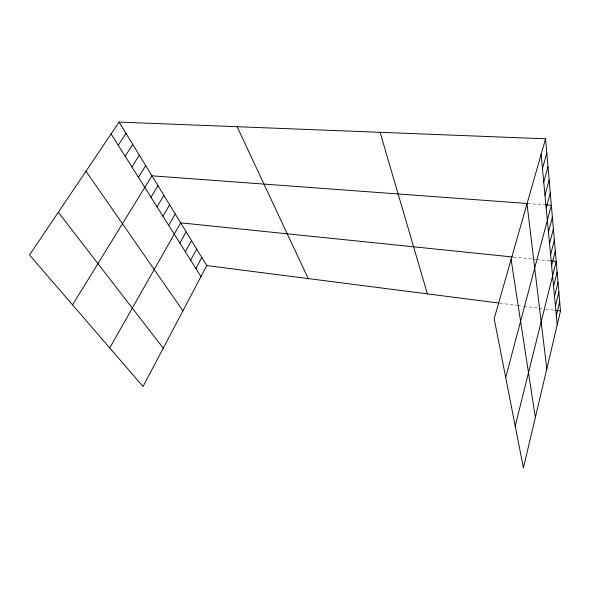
<?xml version="1.0" encoding="UTF-8"?>
<svg xmlns="http://www.w3.org/2000/svg" width="590" height="590" viewBox="0 0 590 590"><rect width="100%" height="100%" fill="white"/><g stroke="black" fill="none" stroke-linecap="round" stroke-linejoin="round"><path stroke-width="0.44" stroke-dasharray="2.95 2.21" d="M527.615 203.52L544.924 204.796M513.477 257.07L532.224 259.003M533.102 259.091L535.735 259.364M536.612 259.453L549.961 260.824M499.855 303.171L516.678 305.332M517.57 305.45L522.954 306.136M523.854 306.254L542.918 308.703M545.617 309.049L554.371 310.17"/><path stroke-width="0.89" d="M545.573 138.798L560.5 310.959L523.411 467.907L494.184 318.674L545.573 138.798L119.099 122.093L29.5 254.991L143.031 386.524L206.78 265.574L119.099 122.093M556.326 315.753L559.696 301.652M555.433 306.276L558.863 292.065M554.512 296.505L558.007 282.182M553.567 286.423L557.122 271.983M515.21 426.046L556.208 261.466L550.854 260.92M551.606 265.581L555.293 250.934M550.588 254.821L554.349 240.064M549.541 243.7L553.376 228.839M548.464 232.217L552.373 217.245M505.704 377.504L551.333 205.268L545.839 204.863M546.185 208.049L550.264 192.878M544.99 195.327L549.15 180.061M543.751 182.155L547.999 166.793M542.461 168.504L546.805 153.046M195.902 268.509L201.81 257.447M190.688 260.242L196.721 249.113M185.349 251.768L191.507 240.58M179.876 243.08L186.16 231.826M109.725 347.938L180.673 222.85L512.562 256.982M168.666 225.292L175.215 213.919M162.929 216.183L169.618 204.752M157.043 206.847L163.873 195.356M150.996 197.259L157.98 185.71M72.57 304.882L151.925 175.813L526.715 203.454M138.421 177.302L145.715 165.643M131.872 166.911L139.328 155.2M125.146 156.232L132.772 144.469M118.221 145.243L126.031 133.436M206.78 265.574L498.97 303.061M555.249 310.281L560.5 310.959M58.307 212.26L163.238 348.181M85.993 171.203L182.915 310.856M111.104 133.952L200.983 276.57M237.106 126.71L308.209 278.583M380.078 132.315L427.381 293.879M511.102 259.453L535.344 417.41M527.003 203.801L546.805 368.92M541.126 154.344L557.196 324.95"/></g></svg>
